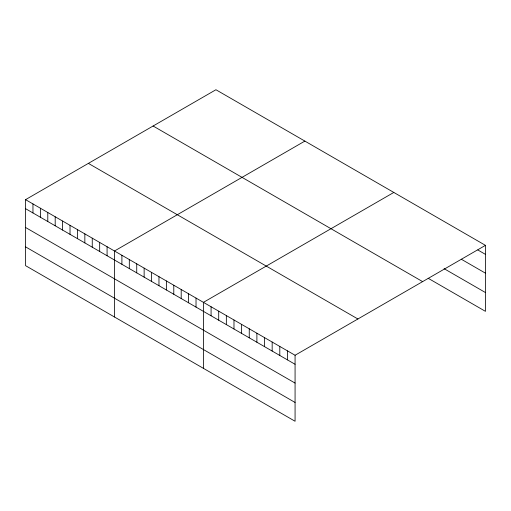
<?xml version="1.0" encoding="UTF-8"?>
<svg xmlns="http://www.w3.org/2000/svg" width="511" height="511" viewBox="0 0 511 511"><rect width="100%" height="100%" fill="white"/><g stroke="black" fill="none" stroke-linecap="round" stroke-linejoin="round"><path stroke-width="0.77" d="M25.55 199.654L295.071 355.26L295.071 421.262L25.55 265.65L25.55 199.654L215.929 89.738L485.45 245.35L485.45 311.346L428.173 278.278M304.869 141.087L114.49 251.003L114.49 317.005M393.815 192.443L203.435 302.352L203.435 368.354M295.071 355.26L485.45 245.35M477.811 249.956L485.45 254.369M461.267 259.211L485.45 273.168M444.085 268.665L485.45 292.541M153.102 126.013L422.623 281.618M88.377 163.379L357.898 318.992M25.55 208.673L295.071 364.279M25.55 227.478L295.071 383.084M25.55 246.851L295.071 402.457M287.438 350.853L287.438 359.872M279.798 346.445L279.798 355.464M272.165 342.031L272.165 351.051M264.526 337.624L264.526 346.643M256.892 333.217L256.892 342.236M249.253 328.809L249.253 337.828M241.62 324.396L241.62 333.415M233.981 319.988L233.981 329.007M226.347 315.581L226.347 324.6M218.708 311.173L218.708 320.193M211.075 306.76L211.075 315.779M196.026 298.073L196.026 307.092M188.61 293.793L188.61 302.812M181.201 289.513L181.201 298.533M173.785 285.234L173.785 294.259M166.375 280.961L166.375 289.98M158.966 276.681L158.966 285.7M151.55 272.401L151.55 281.42M144.14 268.122L144.14 277.141M136.731 263.842L136.731 272.861M129.315 259.562L129.315 268.582M121.905 255.283L121.905 264.302M107.08 246.724L107.08 255.743M99.671 242.444L99.671 251.463M92.255 238.164L92.255 247.183M84.845 233.885L84.845 242.904M77.436 229.605L77.436 238.624M70.02 225.325L70.02 234.345M62.61 221.046L62.61 230.065M55.194 216.773L55.194 225.792M47.785 212.493L47.785 221.512M40.375 208.213L40.375 217.232M32.96 203.934L32.96 212.953"/></g></svg>
